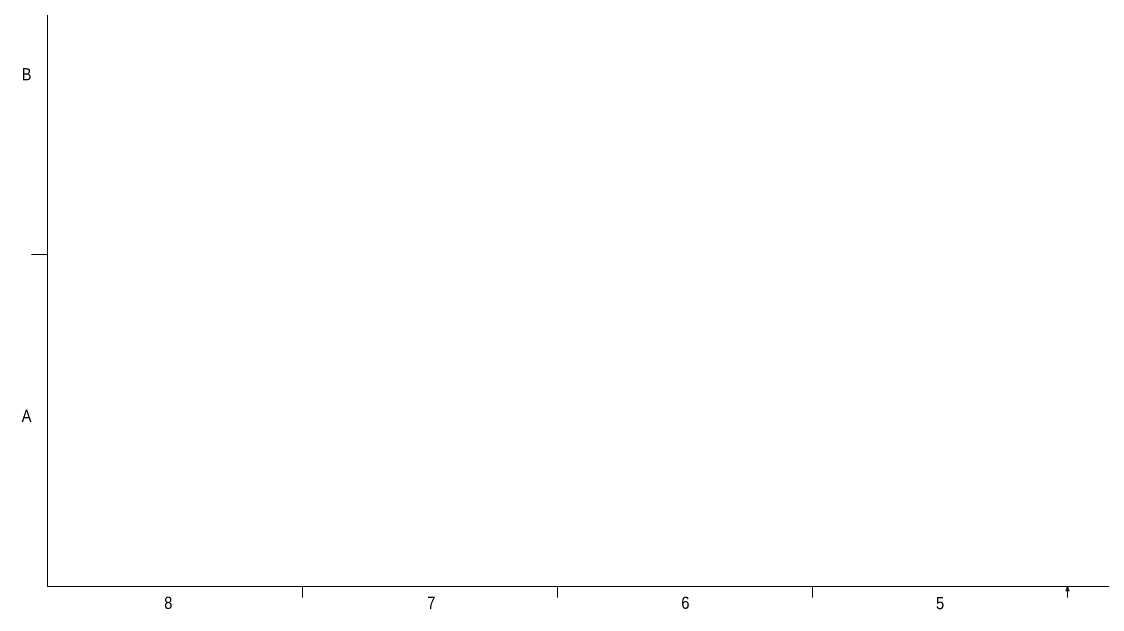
# Model space of a CAD drawing. Header units: millimetres. Extents: x 11 to 421, y 5 to 275.
# Drawn here: x 10.8 to 222.8, y 5.4 to 120.7 of the extents above; entities that cross this region are included whole.
import ezdxf

# ---------------------------------------------------------------- set-up
doc = ezdxf.new("R2010")
doc.units = ezdxf.units.MM
doc.styles.add('SLDTEXTSTYLE0', font='GOTHIC.TTF', dxfattribs={"width": 0.913})

msp = doc.modelspace()

# ---------------------------------------------------------------- linework, layer by layer
at = {"color": 7, "linetype": 'Continuous', "lineweight": 0}
for p, q in [((15.907, 270.309), (15.907, 9.959)), ((15.907, 75.046), (12.732, 75.046)), ((415.957, 9.959), (15.907, 9.959)), ((65.907, 9.959), (65.907, 7.805)), ((115.913, 9.959), (115.913, 7.805)), ((165.919, 9.959), (165.919, 7.805)), ((215.589, 9.081), (215.925, 9.959)), ((216.244, 9.081), (215.589, 9.081)), ((215.925, 9.959), (215.925, 7.805)), ((215.925, 9.959), (216.244, 9.081))]:
    msp.add_line(p, q, dxfattribs=at)

# ---------------------------------------------------------------- texts
at = {"color": 7, "linetype": 'Continuous', "lineweight": 0, "char_height": 2.381, "attachment_point": 1, "style": 'SLDTEXTSTYLE0'}
for s, insert in [('B', (10.831, 111.561)), ('A', (10.821, 44.571)), ('8', (38.78, 7.921)), ('7', (90.359, 7.929)), ('6', (140.178, 7.939)), ('5', (190.122, 7.861))]:
    msp.add_mtext(s, dxfattribs=dict(at, insert=insert))

doc.saveas('drawing.dxf')
